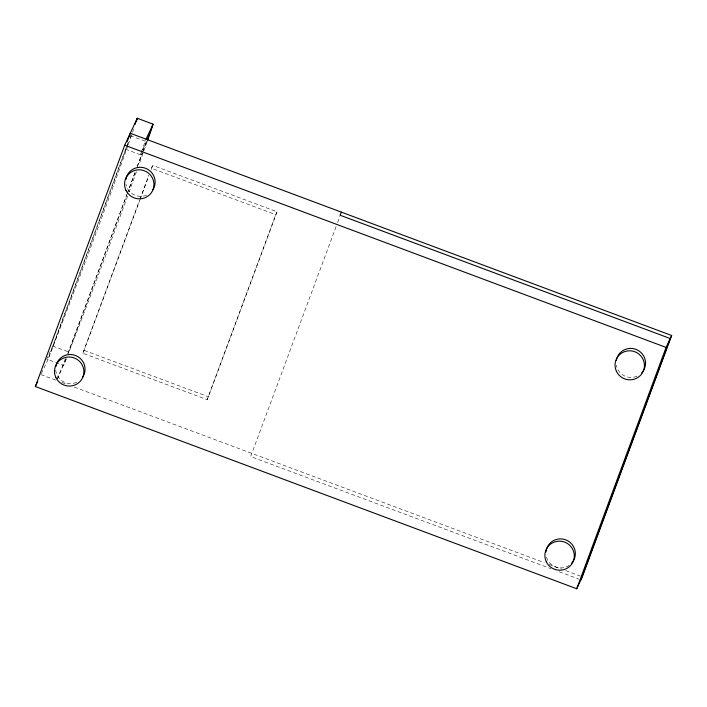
<?xml version="1.0" encoding="UTF-8"?>
<svg xmlns="http://www.w3.org/2000/svg" width="707" height="707" viewBox="0 0 707 707"><rect width="100%" height="100%" fill="white"/><g stroke="black" fill="none" stroke-linecap="round" stroke-linejoin="round"><path stroke-width="0.53" stroke-dasharray="3.54 2.65" d="M66.361 358.732A149.009 2.236 -69.5 0 1 63.71 365.484L46.662 359.085L52.716 346.094L128.276 142.036M41.351 373.667L47.917 359.58L128.453 142.063M129.991 137.918L131.529 133.782M125.501 149.177L140.304 154.7L145.669 140.207M67.686 353.739L126.862 194.416M127.242 193.382L134.913 172.667M137.211 166.454L142.204 152.986M142.584 151.952L146.42 141.594L130.574 135.815M66.007 359.262L57.576 378.625M68.305 353.049L126.986 194.575M127.366 193.541L135.426 171.783M137.344 166.605L142.328 153.145M142.708 152.102L146.543 141.745M277.073 211.8L275.739 214.663L151.404 168.222L152.739 165.358L277.073 211.8L207.222 399.702L82.896 353.27L139.544 200.267M139.924 199.233L148.726 175.46M82.896 353.27L139.73 200.505M140.11 199.471L148.912 175.698M151.21 169.494L152.739 165.358M207.222 399.702L275.739 214.663M336.072 226.655L250.649 456.563L550.894 568.667M337.61 222.511L339.908 216.298M140.304 154.7L142.054 150.953M142.487 150.017L147.312 139.677M65.504 358.422L56.701 380.507L40.909 374.613M52.716 346.094L68.561 351.865M84.23 350.407L208.556 396.839M61.871 382.434L67.041 384.369M74.27 387.074L544.116 562.56M549.277 564.486L561.658 569.117M565.786 570.655L580.235 576.055M559.166 571.76L578.812 579.095M637.06 376.186A14.75 14.485 25 0 1 616.371 365.254M569.338 565.255A14.75 14.485 25 0 1 546.166 555.746M146.632 195.079A14.75 14.485 25 0 1 125.943 184.147M76.577 382.293A14.75 14.485 25 0 1 55.676 369.469M147.233 141.356A149.009 2.236 -69.5 0 1 143.353 152.42M143 153.401A149.009 2.236 -69.5 0 1 138.89 164.925M136.469 171.668A149.009 2.236 -69.5 0 1 129.098 192.004M127.614 196.069A149.009 2.236 -69.5 0 1 68.385 353.553M133.711 128.913A149.009 2.236 -69.5 0 1 131.794 134.471M131.449 135.461A149.009 2.236 -69.5 0 1 128.241 144.599M127.905 145.554A149.009 2.236 -69.5 0 1 47.917 359.58"/><path stroke-width="1.06" d="M127.198 141.559L130.265 133.278L671.65 335.489L582.294 576.824L576.735 588.745L35.35 386.535L124.706 145.209L137.273 118.255L153.065 124.149A149.009 2.236 -69.5 0 1 147.586 140.366M134.975 124.459L137.273 118.255A149.009 2.236 -69.5 0 1 136.46 120.756M147.312 139.677L153.065 124.149L146.057 139.173M576.735 588.745L666.091 347.42L671.65 335.489M580.88 579.864L670.236 338.529L340.023 215.193L341.446 212.153M35.35 386.535L37.665 381.568M124.706 145.209L666.091 347.42M616.318 360.526A14.75 14.485 25 0 1 637.21 349.912A14.75 14.485 25 0 1 641.691 372.898M545.998 551.955A14.75 14.485 25 0 1 566.572 540.201A14.75 14.485 25 0 1 571.486 563.391M125.89 179.419A14.75 14.485 25 0 1 145.898 168.416A14.75 14.485 25 0 1 152.465 190.324M55.835 366.633A14.75 14.485 25 0 1 75.843 355.63A14.75 14.485 25 0 1 82.41 377.538M616.416 371.272A14.75 14.485 25 0 0 641.779 373.817A14.75 14.485 25 0 0 631.024 350.858A14.75 14.485 25 0 0 616.416 371.272M125.934 190.289A14.75 14.485 25 0 0 151.298 192.825A14.75 14.485 25 0 0 140.543 169.866A14.75 14.485 25 0 0 125.934 190.289M546.264 561.65A14.75 14.485 25 0 0 571.636 564.186A14.75 14.485 25 0 0 560.872 541.226A14.75 14.485 25 0 0 546.264 561.65M55.871 377.503A14.75 14.485 25 0 0 81.234 380.048A14.75 14.485 25 0 0 70.479 357.079A14.75 14.485 25 0 0 55.871 377.503"/></g></svg>
